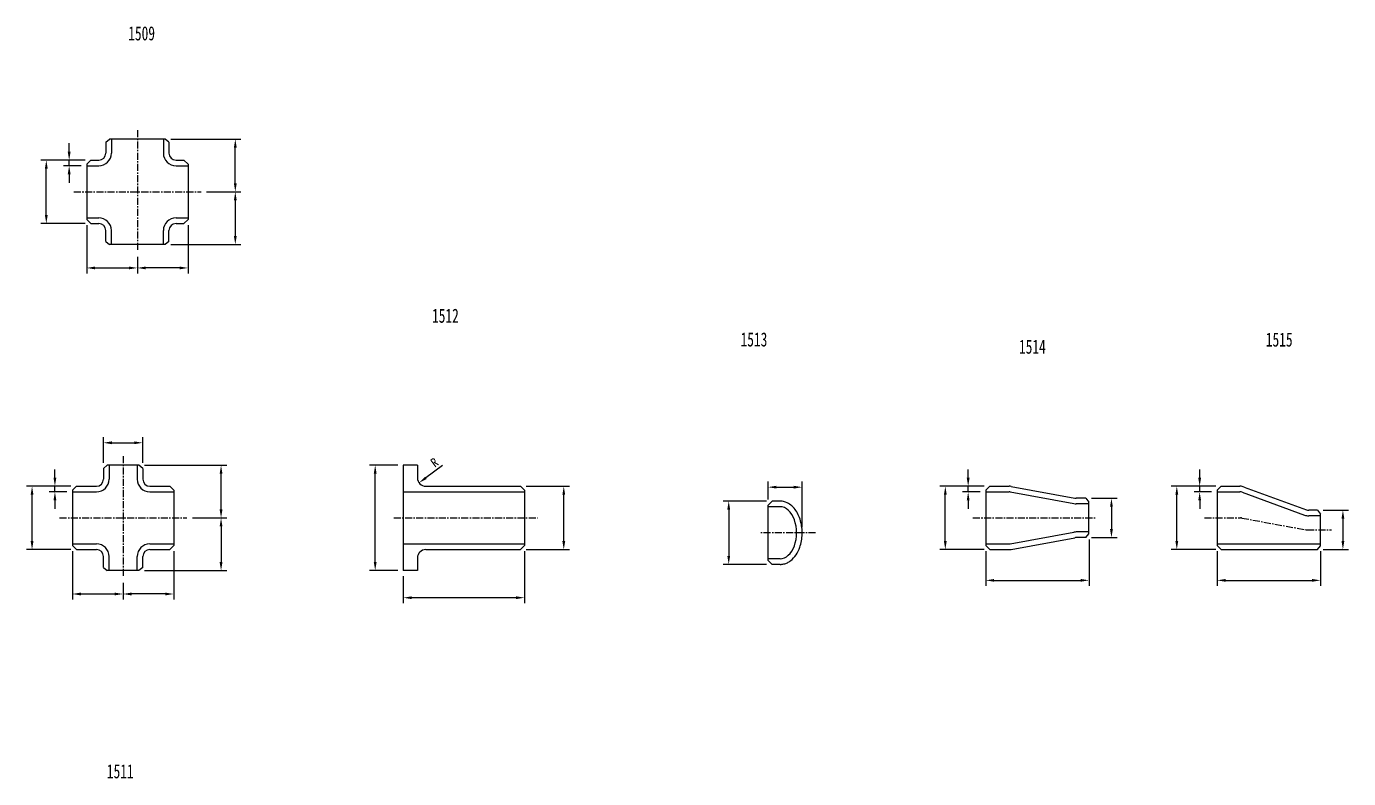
# Model space of a CAD drawing. Extents: x 103 to 2142, y -291 to 315.
# Drawn here: x 1202 to 2142, y -291 to 243 of the extents above; entities that cross this region are included whole.
import ezdxf

# ---------------------------------------------------------------- set-up
doc = ezdxf.new("R2010")
doc.units = 0
doc.header["$LTSCALE"] = 2
doc.header["$MEASUREMENT"] = 0
doc.linetypes.add('CENTERX2', pattern=[4, 2.5, -0.5, 0.5, -0.5])
doc.layers.get('0').update_dxf_attribs({"linetype": 'CONTINUOUS'})
doc.layers.get('DEFPOINTS').update_dxf_attribs({"linetype": 'CONTINUOUS'})
doc.styles.add('HUALUFST', font='', dxfattribs={"width": 0.7})
doc.styles.add('HUALUROMANS', font='romans.shx', dxfattribs={"width": 0.7})
doc.styles.get('HUALUFST').set_extended_font_data('仿宋_GB2312')
doc.dimstyles.new('eqcad', dxfattribs={"dimtxt": 3, "dimasz": 3, "dimexe": 2, "dimexo": 2, "dimgap": 1, "dimtad": 1, "dimdsep": 46, "dimtxsty": 'HUALUROMANS', "dimcen": 3, "dimazin": 2, "dimtfac": 1, "dimtmove": 0, "dimatfit": 3, "dimfxl": 1, "dimtolj": 1, "dimtzin": 0, "dimarcsym": 0})

# ---------------------------------------------------------------- blocks, each defined once
blk = doc.blocks.new('*D36')
at = {"color": 0, "linetype": 'Continuous', "lineweight": -2}
for p, q in [((1233.3, -83.6), (1201.64, -83.6)), ((1205.64, -122.6), (1205.64, -89.6)), ((1233.3, -128.6), (1201.64, -128.6))]:
    blk.add_line(p, q, dxfattribs=at)
at = {"color": 0, "linetype": 'Continuous'}
for points in [[(1204.64, -89.6), (1206.64, -89.6), (1205.64, -83.6)], [(1204.64, -122.6), (1206.64, -122.6), (1205.64, -128.6)]]:
    blk.add_solid(points, dxfattribs=at)
at = {"layer": 'DEFPOINTS', "color": 0, "linetype": 'Continuous'}
for p in [(1205.64, -83.6), (1237.3, -83.6), (1237.3, -128.6)]:
    blk.add_point(p, dxfattribs=at)
blk = doc.blocks.new('*D37')
at = {"color": 0, "linetype": 'Continuous', "lineweight": -2}
for p, q in [((1234.39, -129.74), (1234.39, -164.19)), ((1270.42, -152.23), (1270.42, -164.19)), ((1240.39, -160.19), (1264.42, -160.19))]:
    blk.add_line(p, q, dxfattribs=at)
at = {"color": 0, "linetype": 'Continuous'}
for points in [[(1240.39, -159.19), (1240.39, -161.19), (1234.39, -160.19)], [(1264.42, -159.19), (1264.42, -161.19), (1270.42, -160.19)]]:
    blk.add_solid(points, dxfattribs=at)
at = {"layer": 'DEFPOINTS', "color": 0, "linetype": 'Continuous'}
for p in [(1234.39, -125.74), (1270.42, -148.23), (1270.42, -160.19)]:
    blk.add_point(p, dxfattribs=at)
blk = doc.blocks.new('*D35')
at = {"color": 0, "linetype": 'Continuous', "lineweight": -2}
for p, q in [((1306.45, -129.74), (1306.45, -164.19)), ((1270.42, -152.23), (1270.42, -164.19)), ((1300.45, -160.19), (1276.42, -160.19))]:
    blk.add_line(p, q, dxfattribs=at)
at = {"color": 0, "linetype": 'Continuous'}
for points in [[(1276.42, -159.19), (1276.42, -161.19), (1270.42, -160.19)], [(1300.45, -159.19), (1300.45, -161.19), (1306.45, -160.19)]]:
    blk.add_solid(points, dxfattribs=at)
at = {"layer": 'DEFPOINTS', "color": 0, "linetype": 'Continuous'}
for p in [(1306.45, -125.74), (1270.42, -148.23), (1270.42, -160.19)]:
    blk.add_point(p, dxfattribs=at)
blk = doc.blocks.new('*D38')
at = {"color": 0, "linetype": 'Continuous', "lineweight": -2}
for p, q in [((1256.42, -66.87), (1256.42, -48.69)), ((1262.42, -52.69), (1278.42, -52.69)), ((1284.42, -66.87), (1284.42, -48.69))]:
    blk.add_line(p, q, dxfattribs=at)
at = {"color": 0, "linetype": 'Continuous'}
for points in [[(1262.42, -51.69), (1262.42, -53.69), (1256.42, -52.69)], [(1278.42, -51.69), (1278.42, -53.69), (1284.42, -52.69)]]:
    blk.add_solid(points, dxfattribs=at)
at = {"layer": 'DEFPOINTS', "color": 0, "linetype": 'Continuous'}
for p in [(1284.42, -52.69), (1256.42, -70.87), (1284.42, -70.87)]:
    blk.add_point(p, dxfattribs=at)
blk = doc.blocks.new('*D39')
at = {"color": 0, "linetype": 'Continuous', "lineweight": -2}
for p, q in [((1285.68, -68.66), (1344.09, -68.66)), ((1340.09, -100.1), (1340.09, -74.66)), ((1319.7, -106.1), (1344.09, -106.1))]:
    blk.add_line(p, q, dxfattribs=at)
at = {"color": 0, "linetype": 'Continuous'}
for points in [[(1339.09, -74.66), (1341.09, -74.66), (1340.09, -68.66)], [(1339.09, -100.1), (1341.09, -100.1), (1340.09, -106.1)]]:
    blk.add_solid(points, dxfattribs=at)
at = {"layer": 'DEFPOINTS', "color": 0, "linetype": 'Continuous'}
for p in [(1281.68, -68.66), (1340.09, -68.66), (1315.7, -106.1)]:
    blk.add_point(p, dxfattribs=at)
blk = doc.blocks.new('*D40')
at = {"color": 0, "linetype": 'Continuous', "lineweight": -2}
for p, q in [((1221.91, -77.6), (1221.91, -71.6)), ((1233.3, -83.6), (1217.91, -83.6)), ((1221.91, -87.6), (1221.91, -83.6)), ((1230.39, -87.6), (1217.91, -87.6)), ((1221.91, -93.6), (1221.91, -99.6))]:
    blk.add_line(p, q, dxfattribs=at)
at = {"color": 0, "linetype": 'Continuous'}
for points in [[(1220.91, -77.6), (1222.91, -77.6), (1221.91, -83.6)], [(1220.91, -93.6), (1222.91, -93.6), (1221.91, -87.6)]]:
    blk.add_solid(points, dxfattribs=at)
at = {"layer": 'DEFPOINTS', "color": 0, "linetype": 'Continuous'}
for p in [(1221.91, -83.6), (1237.3, -83.6), (1234.39, -87.6)]:
    blk.add_point(p, dxfattribs=at)
blk = doc.blocks.new('*D41')
at = {"color": 0, "linetype": 'Continuous', "lineweight": -2}
for p, q in [((1319.7, -106.1), (1344.09, -106.1)), ((1340.09, -112.1), (1340.09, -137.54)), ((1285.68, -143.54), (1344.09, -143.54))]:
    blk.add_line(p, q, dxfattribs=at)
at = {"color": 0, "linetype": 'Continuous'}
for points in [[(1339.09, -112.1), (1341.09, -112.1), (1340.09, -106.1)], [(1339.09, -137.54), (1341.09, -137.54), (1340.09, -143.54)]]:
    blk.add_solid(points, dxfattribs=at)
at = {"layer": 'DEFPOINTS', "color": 0, "linetype": 'Continuous'}
for p in [(1315.7, -106.1), (1281.68, -143.54), (1340.09, -143.54)]:
    blk.add_point(p, dxfattribs=at)
blk = doc.blocks.new('*D50')
at = {"color": 0, "linetype": 'Continuous', "lineweight": -2}
for p, q in [((1243.43, 148.2), (1211.78, 148.2)), ((1215.78, 109.2), (1215.78, 142.2)), ((1243.43, 103.2), (1211.78, 103.2))]:
    blk.add_line(p, q, dxfattribs=at)
at = {"color": 0, "linetype": 'Continuous'}
for points in [[(1214.78, 142.2), (1216.78, 142.2), (1215.78, 148.2)], [(1214.78, 109.2), (1216.78, 109.2), (1215.78, 103.2)]]:
    blk.add_solid(points, dxfattribs=at)
at = {"layer": 'DEFPOINTS', "color": 0, "linetype": 'Continuous'}
for p in [(1215.78, 148.2), (1247.43, 148.2), (1247.43, 103.2)]:
    blk.add_point(p, dxfattribs=at)
blk = doc.blocks.new('*D51')
at = {"color": 0, "linetype": 'Continuous', "lineweight": -2}
for p, q in [((1244.52, 102.06), (1244.52, 67.61)), ((1280.55, 79.57), (1280.55, 67.61)), ((1250.52, 71.61), (1274.55, 71.61))]:
    blk.add_line(p, q, dxfattribs=at)
at = {"color": 0, "linetype": 'Continuous'}
for points in [[(1250.52, 72.61), (1250.52, 70.61), (1244.52, 71.61)], [(1274.55, 72.61), (1274.55, 70.61), (1280.55, 71.61)]]:
    blk.add_solid(points, dxfattribs=at)
at = {"layer": 'DEFPOINTS', "color": 0, "linetype": 'Continuous'}
for p in [(1244.52, 106.06), (1280.55, 83.57), (1280.55, 71.61)]:
    blk.add_point(p, dxfattribs=at)
blk = doc.blocks.new('*D43')
at = {"color": 0, "linetype": 'Continuous', "lineweight": -2}
for p, q in [((1316.58, 102.06), (1316.58, 67.61)), ((1280.55, 79.57), (1280.55, 67.61)), ((1310.58, 71.61), (1286.55, 71.61))]:
    blk.add_line(p, q, dxfattribs=at)
at = {"color": 0, "linetype": 'Continuous'}
for points in [[(1286.55, 72.61), (1286.55, 70.61), (1280.55, 71.61)], [(1310.58, 72.61), (1310.58, 70.61), (1316.58, 71.61)]]:
    blk.add_solid(points, dxfattribs=at)
at = {"layer": 'DEFPOINTS', "color": 0, "linetype": 'Continuous'}
for p in [(1316.58, 106.06), (1280.55, 83.57), (1280.55, 71.61)]:
    blk.add_point(p, dxfattribs=at)
blk = doc.blocks.new('*D53')
at = {"color": 0, "linetype": 'Continuous', "lineweight": -2}
for p, q in [((1304.31, 163.14), (1354.22, 163.14)), ((1350.22, 131.7), (1350.22, 157.14)), ((1329.83, 125.7), (1354.22, 125.7))]:
    blk.add_line(p, q, dxfattribs=at)
at = {"color": 0, "linetype": 'Continuous'}
for points in [[(1349.22, 157.14), (1351.22, 157.14), (1350.22, 163.14)], [(1349.22, 131.7), (1351.22, 131.7), (1350.22, 125.7)]]:
    blk.add_solid(points, dxfattribs=at)
at = {"layer": 'DEFPOINTS', "color": 0, "linetype": 'Continuous'}
for p in [(1300.31, 163.14), (1350.22, 163.14), (1325.83, 125.7)]:
    blk.add_point(p, dxfattribs=at)
blk = doc.blocks.new('*D54')
at = {"color": 0, "linetype": 'Continuous', "lineweight": -2}
for p, q in [((1232.04, 154.2), (1232.04, 160.2)), ((1243.43, 148.2), (1228.04, 148.2)), ((1240.52, 144.2), (1228.04, 144.2)), ((1232.04, 144.2), (1232.04, 148.2)), ((1232.04, 138.2), (1232.04, 132.2))]:
    blk.add_line(p, q, dxfattribs=at)
at = {"color": 0, "linetype": 'Continuous'}
for points in [[(1231.04, 154.2), (1233.04, 154.2), (1232.04, 148.2)], [(1231.04, 138.2), (1233.04, 138.2), (1232.04, 144.2)]]:
    blk.add_solid(points, dxfattribs=at)
at = {"layer": 'DEFPOINTS', "color": 0, "linetype": 'Continuous'}
for p in [(1232.04, 148.2), (1244.52, 144.2), (1247.43, 148.2)]:
    blk.add_point(p, dxfattribs=at)
blk = doc.blocks.new('*D44')
at = {"color": 0, "linetype": 'Continuous', "lineweight": -2}
for p, q in [((1329.83, 125.7), (1354.22, 125.7)), ((1350.22, 119.7), (1350.22, 94.26)), ((1304.31, 88.26), (1354.22, 88.26))]:
    blk.add_line(p, q, dxfattribs=at)
at = {"color": 0, "linetype": 'Continuous'}
for points in [[(1349.22, 119.7), (1351.22, 119.7), (1350.22, 125.7)], [(1349.22, 94.26), (1351.22, 94.26), (1350.22, 88.26)]]:
    blk.add_solid(points, dxfattribs=at)
at = {"layer": 'DEFPOINTS', "color": 0, "linetype": 'Continuous'}
for p in [(1325.83, 125.7), (1300.31, 88.26), (1350.22, 88.26)]:
    blk.add_point(p, dxfattribs=at)
blk = doc.blocks.new('*D55')
at = {"color": 0, "linetype": 'Continuous', "lineweight": -2}
for p, q in [((1555.96, -129.74), (1555.96, -166.82)), ((1469.77, -147.54), (1469.77, -166.82)), ((1549.96, -162.82), (1475.77, -162.82))]:
    blk.add_line(p, q, dxfattribs=at)
at = {"color": 0, "linetype": 'Continuous'}
for points in [[(1475.77, -161.82), (1475.77, -163.82), (1469.77, -162.82)], [(1549.96, -161.82), (1549.96, -163.82), (1555.96, -162.82)]]:
    blk.add_solid(points, dxfattribs=at)
at = {"layer": 'DEFPOINTS', "color": 0, "linetype": 'Continuous'}
for p in [(1555.96, -125.74), (1469.77, -143.54), (1469.77, -162.82)]:
    blk.add_point(p, dxfattribs=at)
blk = doc.blocks.new('*D56')
at = {"color": 0, "linetype": 'Continuous', "lineweight": -2}
for p, q in [((1557.05, -83.6), (1587.91, -83.6)), ((1583.91, -122.6), (1583.91, -89.6)), ((1557.05, -128.6), (1587.91, -128.6))]:
    blk.add_line(p, q, dxfattribs=at)
at = {"color": 0, "linetype": 'Continuous'}
for points in [[(1582.91, -89.6), (1584.91, -89.6), (1583.91, -83.6)], [(1582.91, -122.6), (1584.91, -122.6), (1583.91, -128.6)]]:
    blk.add_solid(points, dxfattribs=at)
at = {"layer": 'DEFPOINTS', "color": 0, "linetype": 'Continuous'}
for p in [(1553.05, -83.6), (1583.91, -83.6), (1553.05, -128.6)]:
    blk.add_point(p, dxfattribs=at)
blk = doc.blocks.new('*D57')
at = {"color": 0, "linetype": 'Continuous', "lineweight": -2}
for p, q in [((1465.77, -68.66), (1445.75, -68.66)), ((1449.75, -137.54), (1449.75, -74.66)), ((1465.77, -143.54), (1445.75, -143.54))]:
    blk.add_line(p, q, dxfattribs=at)
at = {"color": 0, "linetype": 'Continuous'}
for points in [[(1448.75, -74.66), (1450.75, -74.66), (1449.75, -68.66)], [(1448.75, -137.54), (1450.75, -137.54), (1449.75, -143.54)]]:
    blk.add_solid(points, dxfattribs=at)
at = {"layer": 'DEFPOINTS', "color": 0, "linetype": 'Continuous'}
for p in [(1449.75, -68.66), (1469.77, -68.66), (1469.77, -143.54)]:
    blk.add_point(p, dxfattribs=at)
blk = doc.blocks.new('*D58')
at = {"color": 0, "linetype": 'Continuous', "lineweight": -2}
blk.add_line((1497.66, -68.79), (1485.77, -77.6), dxfattribs=at)
at = {"color": 0, "linetype": 'Continuous'}
blk.add_solid([(1485.17, -76.8), (1486.36, -78.4), (1480.94, -81.17)], dxfattribs=at)
at = {"layer": 'DEFPOINTS', "color": 0, "linetype": 'Continuous'}
for p in [(1480.94, -81.17), (1485.77, -77.6)]:
    blk.add_point(p, dxfattribs=at)
at = {"color": 0, "linetype": 'Continuous', "insert": (1491.95, -66.8), "char_height": 6, "attachment_point": 5, "rotation": 36.51513, "style": 'HUALUROMANS'}
blk.add_mtext('\\A1;R', dxfattribs=at)
blk = doc.blocks.new('*D59')
at = {"color": 0, "linetype": 'Continuous', "lineweight": -2}
for p, q in [((1729.21, -93.04), (1729.21, -80.25)), ((1735.21, -84.25), (1747.52, -84.25)), ((1753.52, -112.68), (1753.52, -80.25))]:
    blk.add_line(p, q, dxfattribs=at)
at = {"color": 0, "linetype": 'Continuous'}
for points in [[(1735.21, -83.25), (1735.21, -85.25), (1729.21, -84.25)], [(1747.52, -83.25), (1747.52, -85.25), (1753.52, -84.25)]]:
    blk.add_solid(points, dxfattribs=at)
at = {"layer": 'DEFPOINTS', "color": 0, "linetype": 'Continuous'}
for p in [(1753.52, -84.25), (1729.21, -97.04), (1753.52, -116.68)]:
    blk.add_point(p, dxfattribs=at)
blk = doc.blocks.new('*D60')
at = {"color": 0, "linetype": 'Continuous', "lineweight": -2}
for p, q in [((1728.12, -94.18), (1697.26, -94.18)), ((1701.26, -100.18), (1701.26, -133.18)), ((1728.12, -139.18), (1697.26, -139.18))]:
    blk.add_line(p, q, dxfattribs=at)
at = {"color": 0, "linetype": 'Continuous'}
for points in [[(1700.26, -100.18), (1702.26, -100.18), (1701.26, -94.18)], [(1700.26, -133.18), (1702.26, -133.18), (1701.26, -139.18)]]:
    blk.add_solid(points, dxfattribs=at)
at = {"layer": 'DEFPOINTS', "color": 0, "linetype": 'Continuous'}
for p in [(1732.12, -94.18), (1701.26, -139.18), (1732.12, -139.18)]:
    blk.add_point(p, dxfattribs=at)
blk = doc.blocks.new('*D62')
at = {"color": 0, "linetype": 'Continuous', "lineweight": -2}
for p, q in [((1883, -83.6), (1851.35, -83.6)), ((1855.35, -122.6), (1855.35, -89.6)), ((1883, -128.6), (1851.35, -128.6))]:
    blk.add_line(p, q, dxfattribs=at)
at = {"color": 0, "linetype": 'Continuous'}
for points in [[(1854.35, -89.6), (1856.35, -89.6), (1855.35, -83.6)], [(1854.35, -122.6), (1856.35, -122.6), (1855.35, -128.6)]]:
    blk.add_solid(points, dxfattribs=at)
at = {"layer": 'DEFPOINTS', "color": 0, "linetype": 'Continuous'}
for p in [(1855.35, -83.6), (1887, -83.6), (1887, -128.6)]:
    blk.add_point(p, dxfattribs=at)
blk = doc.blocks.new('*D63')
at = {"color": 0, "linetype": 'Continuous', "lineweight": -2}
for p, q in [((1957.57, -121.35), (1957.57, -154.49)), ((1884.1, -129.74), (1884.1, -154.49)), ((1890.1, -150.49), (1951.57, -150.49))]:
    blk.add_line(p, q, dxfattribs=at)
at = {"color": 0, "linetype": 'Continuous'}
for points in [[(1890.1, -149.49), (1890.1, -151.49), (1884.1, -150.49)], [(1951.57, -149.49), (1951.57, -151.49), (1957.57, -150.49)]]:
    blk.add_solid(points, dxfattribs=at)
at = {"layer": 'DEFPOINTS', "color": 0, "linetype": 'Continuous'}
for p in [(1957.57, -117.35), (1884.1, -125.74), (1957.57, -150.49)]:
    blk.add_point(p, dxfattribs=at)
blk = doc.blocks.new('*D64')
at = {"color": 0, "linetype": 'Continuous', "lineweight": -2}
for p, q in [((1959.36, -92.1), (1977.53, -92.1)), ((1973.53, -98.1), (1973.53, -114.1)), ((1959.36, -120.1), (1977.53, -120.1))]:
    blk.add_line(p, q, dxfattribs=at)
at = {"color": 0, "linetype": 'Continuous'}
for points in [[(1972.53, -98.1), (1974.53, -98.1), (1973.53, -92.1)], [(1972.53, -114.1), (1974.53, -114.1), (1973.53, -120.1)]]:
    blk.add_solid(points, dxfattribs=at)
at = {"layer": 'DEFPOINTS', "color": 0, "linetype": 'Continuous'}
for p in [(1955.36, -92.1), (1955.36, -120.1), (1973.53, -120.1)]:
    blk.add_point(p, dxfattribs=at)
blk = doc.blocks.new('*D66')
at = {"color": 0, "linetype": 'Continuous', "lineweight": -2}
for p, q in [((1871.61, -77.6), (1871.61, -71.6)), ((1883, -83.6), (1867.61, -83.6)), ((1871.61, -87.6), (1871.61, -83.6)), ((1880.1, -87.6), (1867.61, -87.6)), ((1871.61, -93.6), (1871.61, -99.6))]:
    blk.add_line(p, q, dxfattribs=at)
at = {"color": 0, "linetype": 'Continuous'}
for points in [[(1870.61, -77.6), (1872.61, -77.6), (1871.61, -83.6)], [(1870.61, -93.6), (1872.61, -93.6), (1871.61, -87.6)]]:
    blk.add_solid(points, dxfattribs=at)
at = {"layer": 'DEFPOINTS', "color": 0, "linetype": 'Continuous'}
for p in [(1871.61, -83.6), (1887, -83.6), (1884.1, -87.6)]:
    blk.add_point(p, dxfattribs=at)
blk = doc.blocks.new('*D67')
at = {"color": 0, "linetype": 'Continuous', "lineweight": -2}
for p, q in [((2047.69, -83.6), (2016.04, -83.6)), ((2020.04, -122.6), (2020.04, -89.6)), ((2047.69, -128.6), (2016.04, -128.6))]:
    blk.add_line(p, q, dxfattribs=at)
at = {"color": 0, "linetype": 'Continuous'}
for points in [[(2019.04, -89.6), (2021.04, -89.6), (2020.04, -83.6)], [(2019.04, -122.6), (2021.04, -122.6), (2020.04, -128.6)]]:
    blk.add_solid(points, dxfattribs=at)
at = {"layer": 'DEFPOINTS', "color": 0, "linetype": 'Continuous'}
for p in [(2020.04, -83.6), (2051.69, -83.6), (2051.69, -128.6)]:
    blk.add_point(p, dxfattribs=at)
blk = doc.blocks.new('*D68')
at = {"color": 0, "linetype": 'Continuous', "lineweight": -2}
for p, q in [((2048.79, -129.74), (2048.79, -154.49)), ((2122.26, -129.85), (2122.26, -154.49)), ((2054.79, -150.49), (2116.26, -150.49))]:
    blk.add_line(p, q, dxfattribs=at)
at = {"color": 0, "linetype": 'Continuous'}
for points in [[(2054.79, -149.49), (2054.79, -151.49), (2048.79, -150.49)], [(2116.26, -149.49), (2116.26, -151.49), (2122.26, -150.49)]]:
    blk.add_solid(points, dxfattribs=at)
at = {"layer": 'DEFPOINTS', "color": 0, "linetype": 'Continuous'}
for p in [(2048.79, -125.74), (2122.26, -125.85), (2122.26, -150.49)]:
    blk.add_point(p, dxfattribs=at)
blk = doc.blocks.new('*D69')
at = {"color": 0, "linetype": 'Continuous', "lineweight": -2}
for p, q in [((2124.05, -100.6), (2142.22, -100.6)), ((2138.22, -106.6), (2138.22, -122.6)), ((2124.05, -128.6), (2142.22, -128.6))]:
    blk.add_line(p, q, dxfattribs=at)
at = {"color": 0, "linetype": 'Continuous'}
for points in [[(2137.22, -106.6), (2139.22, -106.6), (2138.22, -100.6)], [(2137.22, -122.6), (2139.22, -122.6), (2138.22, -128.6)]]:
    blk.add_solid(points, dxfattribs=at)
at = {"layer": 'DEFPOINTS', "color": 0, "linetype": 'Continuous'}
for p in [(2120.05, -100.6), (2120.05, -128.6), (2138.22, -128.6)]:
    blk.add_point(p, dxfattribs=at)
blk = doc.blocks.new('*D70')
at = {"color": 0, "linetype": 'Continuous', "lineweight": -2}
for p, q in [((2036.3, -77.6), (2036.3, -71.6)), ((2047.69, -83.6), (2032.3, -83.6)), ((2036.3, -87.6), (2036.3, -83.6)), ((2044.79, -87.6), (2032.3, -87.6)), ((2036.3, -93.6), (2036.3, -99.6))]:
    blk.add_line(p, q, dxfattribs=at)
at = {"color": 0, "linetype": 'Continuous'}
for points in [[(2035.3, -77.6), (2037.3, -77.6), (2036.3, -83.6)], [(2035.3, -93.6), (2037.3, -93.6), (2036.3, -87.6)]]:
    blk.add_solid(points, dxfattribs=at)
at = {"layer": 'DEFPOINTS', "color": 0, "linetype": 'Continuous'}
for p in [(2036.3, -83.6), (2051.69, -83.6), (2048.79, -87.6)]:
    blk.add_point(p, dxfattribs=at)

msp = doc.modelspace()

# ---------------------------------------------------------------- linework, layer by layer
at = {"color": 1, "linetype": 'CENTERX2'}
for p, q in [((1280.553, 169.542), (1280.553, 83.566)), ((1235.377, 125.698), (1325.832, 125.698)), ((1270.422, -62.255), (1270.422, -148.231)), ((1225.246, -106.099), (1315.701, -106.099)), ((1462.976, -106.099), (1565.208, -106.099)), ((1874.948, -106.099), (1961.976, -106.099)), ((2039.64, -106.099), (2065.363, -106.099)), ((2066.262, -106.18), (2111.871, -114.517)), ((1763.054, -116.675), (1723.799, -116.675)), ((2112.77, -114.599), (2130.095, -114.599))]:
    msp.add_line(p, q, dxfattribs=at)
at = {"color": 4, "linetype": 'Continuous'}
for p, q in [((1258.053, 160.93), (1260.798, 163.14)), ((1258.053, 160.93), (1258.053, 153.198)), ((1300.309, 163.14), (1260.798, 163.14)), ((1262.053, 163.14), (1262.053, 153.198)), ((1299.053, 163.14), (1299.053, 153.198)), ((1303.053, 160.93), (1300.309, 163.14)), ((1303.053, 160.93), (1303.053, 153.198)), ((1244.524, 145.337), (1247.432, 148.198)), ((1244.524, 145.337), (1244.524, 106.059)), ((1244.524, 144.198), (1253.053, 144.198)), ((1247.432, 148.198), (1253.053, 148.198)), ((1308.053, 148.198), (1313.675, 148.198)), ((1308.053, 144.198), (1316.583, 144.198)), ((1316.583, 145.337), (1313.675, 148.198)), ((1316.583, 145.337), (1316.583, 106.059)), ((1244.524, 107.198), (1253.053, 107.198)), ((1244.524, 106.059), (1247.432, 103.198)), ((1308.053, 107.198), (1316.583, 107.198)), ((1316.583, 106.059), (1313.675, 103.198)), ((1247.432, 103.198), (1253.053, 103.198)), ((1258.053, 90.466), (1258.053, 98.198)), ((1262.053, 88.257), (1262.053, 98.198)), ((1299.053, 88.257), (1299.053, 98.198)), ((1303.053, 90.466), (1303.053, 98.198)), ((1308.053, 103.198), (1313.675, 103.198)), ((1258.053, 90.466), (1260.798, 88.257)), ((1300.309, 88.257), (1260.798, 88.257)), ((1303.053, 90.466), (1300.309, 88.257)), ((1256.422, -70.867), (1259.167, -68.657)), ((1256.422, -70.867), (1256.422, -78.599)), ((1281.678, -68.657), (1259.167, -68.657)), ((1260.422, -68.657), (1260.422, -78.599)), ((1280.422, -68.657), (1280.422, -78.599)), ((1284.422, -70.867), (1281.678, -68.657)), ((1284.422, -70.867), (1284.422, -78.599)), ((1479.766, -68.657), (1469.766, -68.657)), ((1469.766, -68.657), (1469.766, -143.54)), ((1479.766, -68.657), (1479.766, -77.599)), ((1234.393, -86.46), (1237.301, -83.599)), ((1237.301, -83.599), (1251.422, -83.599)), ((1289.422, -83.599), (1303.544, -83.599)), ((1306.452, -86.46), (1303.544, -83.599)), ((1485.766, -83.599), (1553.051, -83.599)), ((1555.959, -86.46), (1553.051, -83.599)), ((1884.095, -86.46), (1887.004, -83.599)), ((1887.004, -83.599), (1900.672, -83.599)), ((1902.29, -83.746), (1947.542, -92.017)), ((2048.786, -86.46), (2051.695, -83.599)), ((2051.695, -83.599), (2064.931, -83.599)), ((2068.021, -84.146), (2112.193, -100.295)), ((1234.393, -86.46), (1234.393, -125.738)), ((1234.393, -87.599), (1251.422, -87.599)), ((1289.422, -87.599), (1306.452, -87.599)), ((1306.452, -86.46), (1306.452, -125.738)), ((1469.766, -87.599), (1555.959, -87.599)), ((1555.959, -86.46), (1555.959, -125.738)), ((1884.095, -86.46), (1884.095, -125.738)), ((1884.095, -87.599), (1900.672, -87.599)), ((1901.571, -87.68), (1946.822, -95.952)), ((1955.357, -92.099), (1948.441, -92.099)), ((1955.357, -92.099), (1957.566, -94.843)), ((2048.786, -86.46), (2048.786, -125.738)), ((2048.786, -87.599), (2064.931, -87.599)), ((2066.648, -87.903), (2110.82, -104.052)), ((1729.211, -97.036), (1732.119, -94.175)), ((1729.211, -136.314), (1729.211, -97.036)), ((1737.776, -98.175), (1729.211, -98.175)), ((1737.776, -94.175), (1732.119, -94.175)), ((1957.566, -96.099), (1948.441, -96.099)), ((1957.566, -117.354), (1957.566, -94.843)), ((2120.048, -100.599), (2113.91, -100.599)), ((2120.048, -100.599), (2122.258, -103.343)), ((2122.258, -125.854), (2122.258, -103.343)), ((2122.258, -104.599), (2113.91, -104.599)), ((1901.571, -124.517), (1946.822, -116.246)), ((1902.29, -128.452), (1947.542, -120.18)), ((1957.566, -116.099), (1948.441, -116.099)), ((1955.357, -120.099), (1948.441, -120.099)), ((1955.357, -120.099), (1957.566, -117.354)), ((1234.393, -124.599), (1251.422, -124.599)), ((1234.393, -125.738), (1237.301, -128.599)), ((1237.301, -128.599), (1251.422, -128.599)), ((1289.422, -124.599), (1306.452, -124.599)), ((1289.422, -128.599), (1303.544, -128.599)), ((1306.452, -125.738), (1303.544, -128.599)), ((1469.766, -124.599), (1555.959, -124.599)), ((1485.766, -128.599), (1553.051, -128.599)), ((1555.959, -125.738), (1553.051, -128.599)), ((1884.095, -124.599), (1900.672, -124.599)), ((1884.095, -125.738), (1887.004, -128.599)), ((1887.004, -128.599), (1900.672, -128.599)), ((2048.786, -124.599), (2122.258, -124.599)), ((2048.786, -125.738), (2051.695, -128.599)), ((2051.695, -128.599), (2120.048, -128.599)), ((2120.048, -128.599), (2122.258, -125.854)), ((1256.422, -141.331), (1256.422, -133.599)), ((1260.422, -143.54), (1260.422, -133.599)), ((1280.422, -143.54), (1280.422, -133.599)), ((1284.422, -141.331), (1284.422, -133.599)), ((1479.766, -134.599), (1479.766, -143.54)), ((1737.776, -135.175), (1729.211, -135.175)), ((1729.211, -136.314), (1732.119, -139.175)), ((1737.776, -139.175), (1732.119, -139.175)), ((1256.422, -141.331), (1259.167, -143.54)), ((1281.678, -143.54), (1259.167, -143.54)), ((1284.422, -141.331), (1281.678, -143.54)), ((1479.766, -143.54), (1469.766, -143.54))]:
    msp.add_line(p, q, dxfattribs=at)
for centre, radius, start, end in [((1253.053, 153.198), 5, 270, 0), ((1253.053, 153.198), 9, 270, 0), ((1308.053, 153.198), 9, 180, 270), ((1308.053, 153.198), 5, 180, 270), ((1253.053, 98.198), 9, 0, 90), ((1308.053, 98.198), 9, 90, 180), ((1253.053, 98.198), 5, 0, 90), ((1308.053, 98.198), 5, 90, 180), ((1251.422, -78.599), 5, 270, 0), ((1251.422, -78.599), 9, 270, 0), ((1289.422, -78.599), 9, 180, 270), ((1289.422, -78.599), 5, 180, 270), ((1485.766, -77.599), 6, 180, 270), ((1900.672, -92.599), 9, 79.640948, 90), ((2064.931, -92.599), 9, 69.918023, 90), ((1900.672, -92.599), 5, 79.640948, 90), ((1948.441, -87.099), 5, 259.640948, 270), ((2064.931, -92.599), 5, 69.918023, 90), ((1948.441, -87.099), 9, 259.640948, 270), ((2113.91, -95.599), 5, 249.918023, 270), ((2113.91, -95.599), 9, 249.918023, 270), ((1948.441, -125.099), 9, 90, 100.359052), ((1948.441, -125.099), 5, 90, 100.359052), ((1251.422, -133.599), 9, 0, 90), ((1251.422, -133.599), 5, 0, 90), ((1289.422, -133.599), 9, 90, 180), ((1289.422, -133.599), 5, 90, 180), ((1485.766, -134.599), 6, 90, 180), ((1900.672, -119.599), 5, 270, 280.359052), ((1900.672, -119.599), 9, 270, 280.359052)]:
    msp.add_arc(centre, radius, start, end, dxfattribs=at)
at = {"color": 1, "linetype": 'CENTERX2'}
for centre, start, end in [((2065.363, -111.099), 79.640948, 90), ((2112.77, -109.599), 259.640948, 270)]:
    msp.add_arc(centre, 5, start, end, dxfattribs=at)
at = {"color": 4, "linetype": 'Continuous'}
msp.add_ellipse((1737.776, -116.675), major_axis=(0, -18.5), ratio=0.6349661, start_param=0, end_param=3.1415927, dxfattribs=at)
msp.add_open_spline([(1737.776, -139.175), (1738.686, -139.175), (1739.596, -139.066), (1741.366, -138.641), (1742.225, -138.326), (1743.86, -137.522), (1744.636, -137.033), (1746.831, -135.346), (1748.104, -133.935), (1750.254, -130.726), (1751.133, -128.927), (1752.843, -124.086), (1753.414, -120.881), (1753.604, -114.411), (1753.222, -111.151), (1751.529, -105.108), (1750.223, -102.324), (1747.576, -98.858), (1746.57, -97.816), (1744.328, -96.068), (1743.09, -95.362), (1740.697, -94.496), (1739.572, -94.26), (1738.215, -94.182), (1737.996, -94.175), (1737.776, -94.175)], degree=3, knots=[0, 0, 0, 0, 0.1513233, 0.1513233, 0.3026466, 0.3026466, 0.4539699, 0.4539699, 0.7585008, 0.7585008, 1.0630317, 1.0630317, 1.5246434, 1.5246434, 1.9862552, 1.9862552, 2.4478669, 2.4478669, 2.6818104, 2.6818104, 2.9157538, 2.9157538, 3.1050845, 3.1050845, 3.1415927, 3.1415927, 3.1415927, 3.1415927], dxfattribs=at)

# ---------------------------------------------------------------- texts
at = {"color": 7, "linetype": 'Continuous', "style": 'HUALUFST', "width": 0.7}
for s, p in [('1509', (1274.053, 233.39)), ('1512', (1490.179, 32.657)), ('1513', (1709.683, 15.788)), ('1514', (1907.765, 10.633)), ('1515', (2083.368, 15.693)), ('1511', (1258.856, -291.216))]:
    msp.add_text(s, height=10, dxfattribs=at).set_placement(p)

# ---------------------------------------------------------------- dimensions: what is measured, and where the dimension line sits
at = {"color": 7, "linetype": 'Continuous'}
for base, p1, p2, angle, picture, middle in [((1232.042, 148.198), (1244.524, 144.198), (1247.432, 148.198), 90, '*D54', (1232.042, 146.198)), ((1350.219, 163.14), (1325.832, 125.698), (1300.309, 163.14), 90, '*D53', (1350.219, 144.419)), ((1215.776, 148.198), (1247.432, 103.198), (1247.432, 148.198), 90, '*D50', (1215.776, 125.698)), ((1350.219, 88.257), (1325.832, 125.698), (1300.309, 88.257), 270, '*D44', (1350.219, 106.977)), ((1280.553, 71.607), (1316.583, 106.059), (1280.553, 83.566), 180, '*D43', (1298.568, 71.607)), ((1221.911, -83.599), (1234.393, -87.599), (1237.301, -83.599), 90, '*D40', (1221.911, -85.599)), ((1340.088, -68.657), (1315.701, -106.099), (1281.678, -68.657), 90, '*D39', (1340.088, -87.378)), ((1449.755, -68.657), (1469.766, -143.54), (1469.766, -68.657), 90, '*D57', (1449.755, -106.099)), ((1871.613, -83.599), (1884.095, -87.599), (1887.004, -83.599), 90, '*D66', (1871.613, -85.599)), ((2036.305, -83.599), (2048.786, -87.599), (2051.695, -83.599), 90, '*D70', (2036.305, -85.599)), ((1205.645, -83.599), (1237.301, -128.599), (1237.301, -83.599), 90, '*D36', (1205.645, -106.099)), ((1583.913, -83.599), (1553.051, -128.599), (1553.051, -83.599), 90, '*D56', (1583.913, -106.099)), ((1855.347, -83.599), (1887.004, -128.599), (1887.004, -83.599), 90, '*D62', (1855.347, -106.099)), ((2020.039, -83.599), (2051.695, -128.599), (2051.695, -83.599), 90, '*D67', (2020.039, -106.099)), ((1973.53, -120.099), (1955.357, -92.099), (1955.357, -120.099), 270, '*D64', (1973.53, -106.099)), ((1701.256, -139.175), (1732.119, -94.175), (1732.119, -139.175), 270, '*D60', (1701.256, -116.675)), ((2138.222, -128.599), (2120.048, -100.599), (2120.048, -128.599), 270, '*D69', (2138.222, -114.599)), ((1340.088, -143.54), (1315.701, -106.099), (1281.678, -143.54), 270, '*D41', (1340.088, -124.82)), ((1270.422, -160.19), (1306.452, -125.738), (1270.422, -148.231), 180, '*D35', (1288.437, -160.19)), ((1469.766, -162.824), (1555.959, -125.738), (1469.766, -143.54), 180, '*D55', (1512.863, -162.824))]:
    dim = msp.add_linear_dim(base=base, p1=p1, p2=p2, angle=angle, text=' ', dimstyle='eqcad', override={"dimscale": 2}, dxfattribs=at)
    dim.commit()
    dim.dimension.update_dxf_attribs({"geometry": picture, "text_midpoint": middle})
for base, p1, p2, picture, middle in [((1280.553, 71.607), (1244.524, 106.059), (1280.553, 83.566), '*D51', (1262.538, 71.607)), ((1284.422, -52.694), (1256.422, -70.867), (1284.422, -70.867), '*D38', (1270.422, -52.694)), ((1753.523, -84.245), (1729.211, -97.036), (1753.523, -116.675), '*D59', (1741.367, -84.245)), ((1957.566, -150.489), (1884.095, -125.738), (1957.566, -117.354), '*D63', (1920.831, -150.489)), ((1270.422, -160.19), (1234.393, -125.738), (1270.422, -148.231), '*D37', (1252.408, -160.19)), ((2122.258, -150.489), (2048.786, -125.738), (2122.258, -125.854), '*D68', (2085.522, -150.489))]:
    dim = msp.add_linear_dim(base=base, p1=p1, p2=p2, text=' ', dimstyle='eqcad', override={"dimscale": 2}, dxfattribs=at)
    dim.commit()
    dim.dimension.update_dxf_attribs({"geometry": picture, "text_midpoint": middle})
dim = msp.add_radius_dim(center=(1485.766, -77.599), mpoint=(1480.944, -81.169), text='R', dimstyle='eqcad', override={"dimscale": 2}, dxfattribs=at)
dim.commit()
dim.dimension.update_dxf_attribs({"geometry": '*D58', "text_midpoint": (1494.929, -70.815), "dimtype": 164})

doc.saveas('drawing.dxf')
